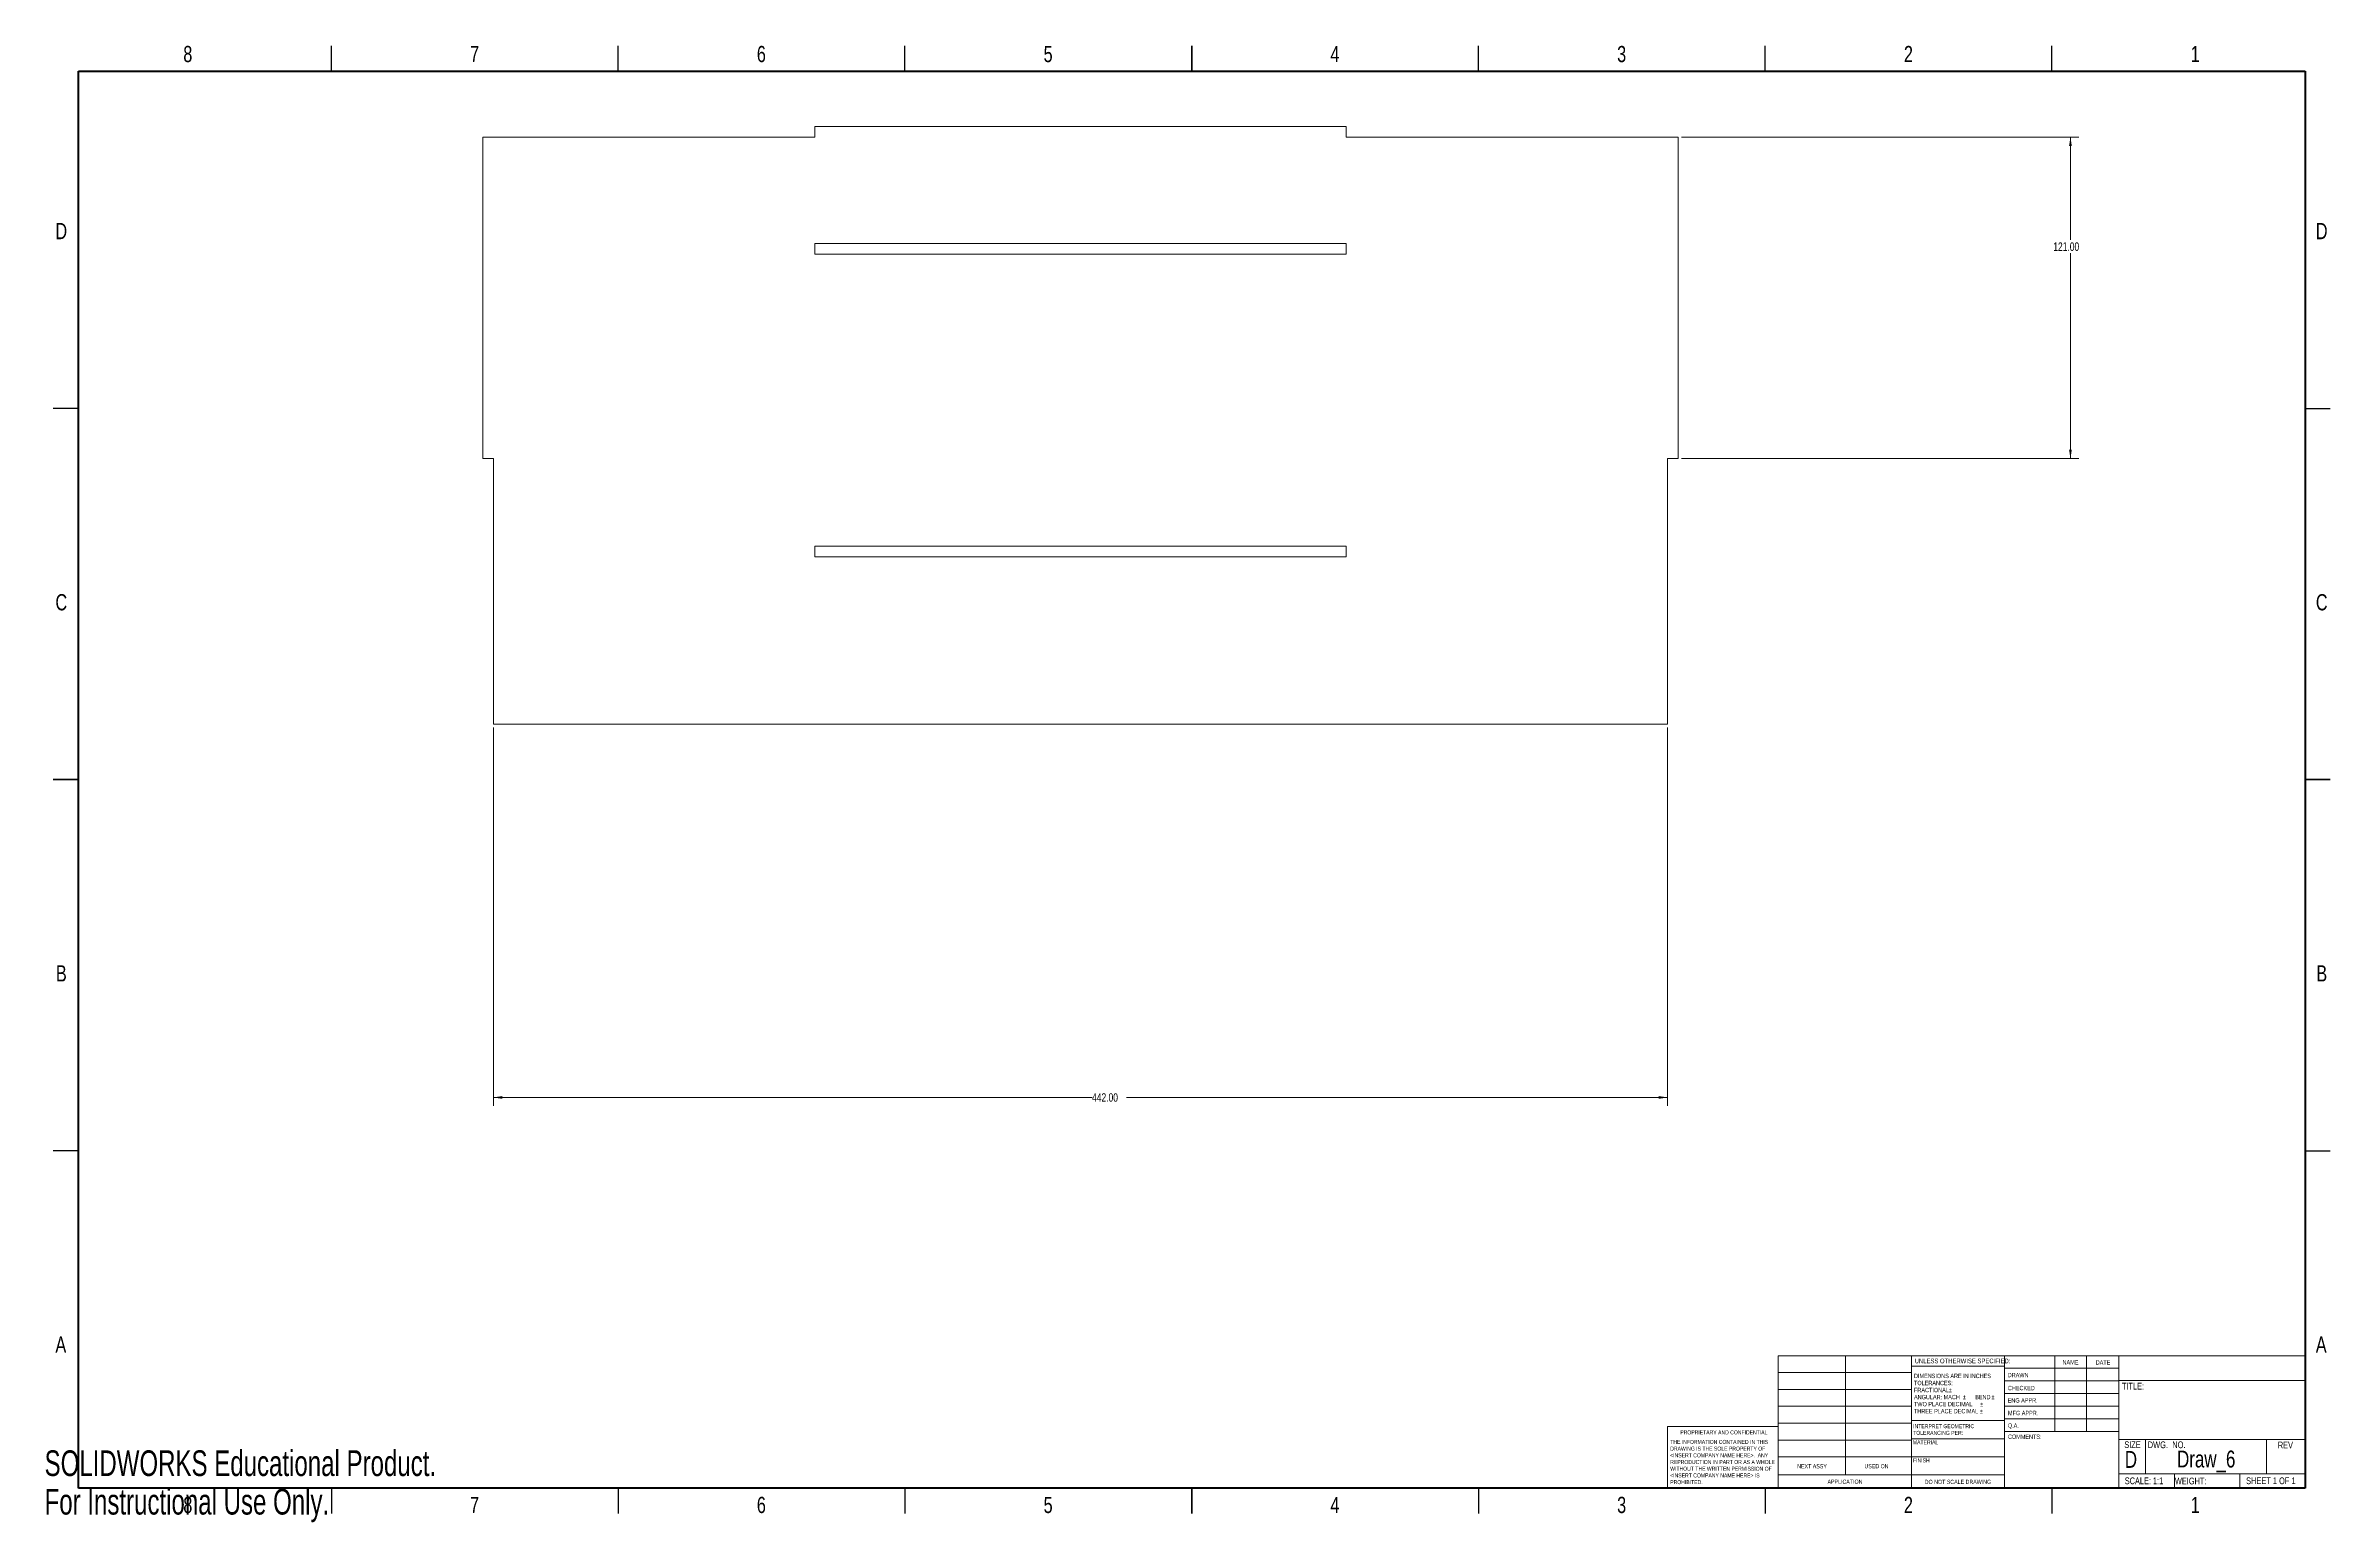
# Model space of a CAD drawing. Header units: millimetres. Extents: x 0 to 860, y 0 to 556.
import ezdxf

# ---------------------------------------------------------------- set-up
doc = ezdxf.new("R2010")
doc.units = ezdxf.units.MM
doc.styles.add('SLDTEXTSTYLE0', font='TXT', dxfattribs={"width": 0.75})
doc.styles.add('SLDTEXTSTYLE1', font='TXT', dxfattribs={"width": 0.6875})
doc.styles.add('SLDTEXTSTYLE2', font='TXT', dxfattribs={"width": 0.694444})
doc.styles.add('SLDTEXTSTYLE3', font='TXT', dxfattribs={"width": 0.7})
doc.dimstyles.new('SLDDIMSTYLE0', dxfattribs={"dimtxt": 3.175, "dimasz": 3.302, "dimexe": 0, "dimexo": 0.0625, "dimgap": 0.79375, "dimtad": 0, "dimtih": 1, "dimtoh": 1, "dimrnd": 1e-09, "dimzin": 4, "dimdsep": 46, "dimtxsty": 'SLDTEXTSTYLE0', "dimsah": 1, "dimcen": 0.09, "dimadec": 0, "dimazin": 1, "dimtfac": 1, "dimtofl": 0, "dimtmove": 0, "dimatfit": 3, "dimfxl": 1, "dimfrac": 2, "dimtolj": 1, "dimtzin": 12, "dimarcsym": 0})

# ---------------------------------------------------------------- blocks, each defined once
blk = doc.blocks.new('_D')
at = {"color": 7, "linetype": 'Continuous', "lineweight": 0}
for p, q in [((616.22, 521.25), (765.78, 521.25)), ((762.6, 521.25), (762.6, 482.56)), ((762.6, 400.25), (762.6, 477.52)), ((616.22, 400.25), (765.78, 400.25))]:
    blk.add_line(p, q, dxfattribs=at)
at = {"color": 7, "linetype": 'Continuous', "lineweight": 18}
for points in [[(762.6, 521.25), (762.1, 517.95), (763.11, 517.95)], [(762.6, 400.25), (763.11, 403.55), (762.1, 403.55)]]:
    blk.add_solid(points, dxfattribs=at)
at = {"color": 7, "linetype": 'Continuous', "lineweight": 18, "insert": (756.15, 481.61), "char_height": 3.175, "attachment_point": 1, "style": 'SLDTEXTSTYLE0'}
blk.add_mtext('121.00', dxfattribs=at)
blk = doc.blocks.new('_D_1')
at = {"color": 7, "linetype": 'Continuous', "lineweight": 0}
for p, q in [((168.95, 298.98), (168.95, 156.61)), ((610.95, 298.98), (610.95, 156.61)), ((168.95, 159.79), (394.31, 159.79)), ((610.95, 159.79), (407.22, 159.79))]:
    blk.add_line(p, q, dxfattribs=at)
at = {"color": 7, "linetype": 'Continuous', "lineweight": 18}
for points in [[(168.95, 159.79), (172.25, 159.28), (172.25, 160.3)], [(610.95, 159.79), (607.65, 160.3), (607.65, 159.28)]]:
    blk.add_solid(points, dxfattribs=at)
at = {"color": 7, "linetype": 'Continuous', "lineweight": 18, "insert": (394.31, 161.36), "char_height": 3.175, "attachment_point": 1, "style": 'SLDTEXTSTYLE0'}
blk.add_mtext('442.00', dxfattribs=at)

msp = doc.modelspace()

# ---------------------------------------------------------------- linework, layer by layer
at = {"color": 7, "linetype": 'Continuous', "lineweight": 25}
for p, q in [((107.95, 546.1), (107.95, 555.625)), ((215.9, 546.1), (215.9, 555.625)), ((323.85, 546.1), (323.85, 555.625)), ((431.8, 555.625), (431.8, 546.1)), ((431.8, 546.1), (431.8, 555.625)), ((539.75, 546.1), (539.75, 555.625)), ((647.7, 546.1), (647.7, 555.625)), ((755.65, 546.1), (755.65, 555.625)), ((12.7, 419.1), (3.175, 419.1)), ((850.9, 419.1), (860.425, 419.1)), ((3.175, 279.4), (12.7, 279.4)), ((12.7, 279.4), (3.175, 279.4)), ((860.425, 279.4), (850.9, 279.4)), ((850.9, 279.4), (860.425, 279.4)), ((12.7, 139.7), (3.175, 139.7)), ((850.9, 139.7), (860.425, 139.7)), ((107.95, 12.7), (107.95, 3.175)), ((215.9, 12.7), (215.9, 3.175)), ((323.85, 12.7), (323.85, 3.175)), ((431.8, 3.175), (431.8, 12.7)), ((431.8, 12.7), (431.8, 3.175)), ((539.75, 12.7), (539.75, 3.175)), ((647.7, 12.7), (647.7, 3.175)), ((755.65, 12.7), (755.65, 3.175))]:
    msp.add_line(p, q, dxfattribs=at)
at = {"color": 7, "linetype": 'Continuous', "lineweight": 50}
for p, q in [((12.7, 12.7), (12.7, 546.1)), ((12.7, 546.1), (850.9, 546.1)), ((850.9, 546.1), (850.9, 12.7)), ((850.9, 12.7), (12.7, 12.7))]:
    msp.add_line(p, q, dxfattribs=at)
at = {"color": 7, "linetype": 'Continuous', "lineweight": 18}
for p, q in [((489.952, 525.252), (289.952, 525.252)), ((289.952, 525.252), (289.952, 521.252)), ((489.952, 521.252), (489.952, 525.252)), ((289.952, 521.252), (164.952, 521.252)), ((164.952, 521.252), (164.952, 400.252)), ((614.952, 521.252), (489.952, 521.252)), ((614.952, 400.252), (614.952, 521.252)), ((289.952, 481.252), (489.952, 481.252)), ((289.952, 481.252), (289.952, 477.252)), ((289.952, 477.252), (489.952, 477.252)), ((489.952, 481.252), (489.952, 477.252)), ((164.952, 400.252), (168.952, 400.252)), ((168.952, 400.252), (168.952, 300.252)), ((610.952, 300.252), (610.952, 400.252)), ((610.952, 400.252), (614.952, 400.252)), ((289.952, 367.252), (489.952, 367.252)), ((289.952, 367.252), (289.952, 363.252)), ((289.952, 363.252), (489.952, 363.252)), ((489.952, 367.252), (489.952, 363.252)), ((168.952, 300.252), (610.952, 300.252)), ((652.554, 62.594), (850.9, 62.594)), ((652.554, 12.7), (652.554, 62.594)), ((677.903, 62.594), (677.903, 17.685)), ((702.774, 12.7), (702.774, 62.594)), ((737.748, 62.594), (737.748, 12.7)), ((756.76, 62.594), (756.76, 34.019)), ((768.661, 62.594), (768.661, 34.019)), ((780.829, 62.594), (780.829, 12.7)), ((652.554, 56.244), (702.774, 56.244)), ((737.748, 58.674), (702.774, 58.674)), ((737.748, 57.832), (780.829, 57.832)), ((737.748, 53.069), (780.829, 53.069)), ((780.829, 53.269), (850.9, 53.269)), ((652.554, 49.894), (702.774, 49.894)), ((652.554, 43.544), (702.774, 43.544)), ((737.748, 48.307), (780.829, 48.307)), ((780.829, 43.544), (737.748, 43.544)), ((610.969, 12.7), (610.969, 35.924)), ((652.554, 35.924), (610.969, 35.924)), ((652.554, 37.194), (702.774, 37.194)), ((702.774, 38.195), (737.863, 38.195)), ((780.829, 38.782), (737.748, 38.782)), ((652.554, 30.844), (702.774, 30.844)), ((702.774, 31.337), (737.863, 31.337)), ((780.829, 34.019), (737.863, 34.019)), ((780.829, 30.985), (850.9, 30.985)), ((790.875, 30.985), (790.875, 18.107)), ((836.373, 30.985), (836.373, 18.107)), ((652.554, 24.494), (702.774, 24.494)), ((652.554, 17.685), (737.748, 17.685)), ((702.774, 24.479), (737.748, 24.479)), ((780.829, 18.107), (850.9, 18.107)), ((801.736, 18.107), (801.736, 12.7)), ((826.423, 18.107), (826.423, 12.7))]:
    msp.add_line(p, q, dxfattribs=at)

# ---------------------------------------------------------------- texts
at = {"color": 7, "linetype": 'Continuous', "lineweight": 0}
for s, insert, char_height, attachment_point, style in [('8', (53.914, 555.564), 6.096, 2, 'SLDTEXTSTYLE0'), ('7', (161.864, 555.564), 6.096, 2, 'SLDTEXTSTYLE0'), ('6', (269.814, 555.564), 6.096, 2, 'SLDTEXTSTYLE0'), ('5', (377.764, 555.564), 6.096, 2, 'SLDTEXTSTYLE0'), ('4', (485.714, 555.564), 6.096, 2, 'SLDTEXTSTYLE0'), ('3', (593.664, 555.564), 6.096, 2, 'SLDTEXTSTYLE0'), ('2', (701.614, 555.564), 6.096, 2, 'SLDTEXTSTYLE0'), ('1', (809.564, 555.564), 6.096, 2, 'SLDTEXTSTYLE0'), ('D', (6.28, 488.926), 6.096, 2, 'SLDTEXTSTYLE0'), ('D', (857.18, 488.926), 6.096, 2, 'SLDTEXTSTYLE0'), ('C', (6.287, 349.226), 6.096, 2, 'SLDTEXTSTYLE0'), ('C', (857.187, 349.226), 6.096, 2, 'SLDTEXTSTYLE0'), ('B', (6.303, 209.526), 6.096, 2, 'SLDTEXTSTYLE0'), ('B', (857.203, 209.526), 6.096, 2, 'SLDTEXTSTYLE0'), ('A', (6.107, 69.826), 6.096, 2, 'SLDTEXTSTYLE0'), ('A', (857.007, 69.826), 6.096, 2, 'SLDTEXTSTYLE0'), ('UNLESS OTHERWISE SPECIFIED:', (703.958, 61.499), 1.778, 1, 'SLDTEXTSTYLE0'), ('NAME', (759.624, 60.923), 1.651, 1, 'SLDTEXTSTYLE0'), ('DATE', (772.115, 60.879), 1.651, 1, 'SLDTEXTSTYLE0'), ('TOLERANCES:', (703.717, 53.143), 1.651, 1, 'SLDTEXTSTYLE0'), ('DIMENSIONS ARE IN INCHES', (703.717, 55.794), 1.651, 1, 'SLDTEXTSTYLE0'), ('DRAWN', (738.997, 56.123), 1.651, 1, 'SLDTEXTSTYLE0'), ('TITLE:', (781.993, 52.393), 2.54, 1, 'SLDTEXTSTYLE0'), ('ANGULAR: MACH', (703.717, 47.841), 1.651, 1, 'SLDTEXTSTYLE0'), ('TWO PLACE DECIMAL', (703.717, 45.19), 1.651, 1, 'SLDTEXTSTYLE0'), ('FRACTIONAL', (703.717, 50.492), 1.651, 1, 'SLDTEXTSTYLE0'), ('%%p', (716.864, 50.492), 1.651, 1, 'SLDTEXTSTYLE0'), ('%%p', (722.091, 47.841), 1.651, 1, 'SLDTEXTSTYLE0'), ('BEND', (726.759, 47.841), 1.651, 1, 'SLDTEXTSTYLE0'), ('%%p', (728.595, 45.19), 1.651, 1, 'SLDTEXTSTYLE0'), ('%%p', (732.873, 47.841), 1.651, 1, 'SLDTEXTSTYLE0'), ('ENG APPR.', (738.977, 46.601), 1.651, 1, 'SLDTEXTSTYLE0'), ('CHECKED', (739.051, 51.237), 1.651, 1, 'SLDTEXTSTYLE0'), ('PROPRIETARY AND CONFIDENTIAL', (615.73, 34.483), 1.524, 1, 'SLDTEXTSTYLE0'), ('INTERPRET GEOMETRIC', (703.409, 36.828), 1.524, 1, 'SLDTEXTSTYLE0'), ('THREE PLACE DECIMAL', (703.717, 42.539), 1.651, 1, 'SLDTEXTSTYLE0'), ('%%p', (728.452, 42.539), 1.651, 1, 'SLDTEXTSTYLE0'), ('Q.A.', (739.062, 37.123), 1.651, 1, 'SLDTEXTSTYLE0'), ('MFG APPR.', (739.103, 41.845), 1.651, 1, 'SLDTEXTSTYLE0'), ('THE INFORMATION CONTAINED IN THIS', (611.954, 30.902), 1.524, 1, 'SLDTEXTSTYLE0'), ('<INSERT COMPANY NAME HERE>.  ANY', (611.954, 25.854), 1.524, 1, 'SLDTEXTSTYLE0'), ('DRAWING IS THE SOLE PROPERTY OF', (611.954, 28.378), 1.524, 1, 'SLDTEXTSTYLE0'), ('MATERIAL', (703.28, 30.753), 1.524, 1, 'SLDTEXTSTYLE0'), ('TOLERANCING PER:', (703.409, 34.304), 1.524, 1, 'SLDTEXTSTYLE0'), ('COMMENTS:', (739.084, 32.909), 1.651, 1, 'SLDTEXTSTYLE0'), ('SIZE', (782.88, 30.358), 2.54, 1, 'SLDTEXTSTYLE0'), ('D', (783.08, 26.724), 6.35, 1, 'SLDTEXTSTYLE0'), ('DWG.  NO.', (791.681, 30.323), 2.54, 1, 'SLDTEXTSTYLE2'), ('Draw_6', (813.712, 26.873), 6.35, 2, 'SLDTEXTSTYLE0'), ('REV', (840.685, 30.223), 2.54, 1, 'SLDTEXTSTYLE0'), ('WITHOUT THE WRITTEN PERMISSION OF', (611.954, 20.806), 1.524, 1, 'SLDTEXTSTYLE0'), ('<INSERT COMPANY NAME HERE> IS', (611.954, 18.282), 1.524, 1, 'SLDTEXTSTYLE0'), ('REPRODUCTION IN PART OR AS A WHOLE', (611.954, 23.33), 1.524, 1, 'SLDTEXTSTYLE0'), ('NEXT ASSY', (659.742, 21.771), 1.5875, 1, 'SLDTEXTSTYLE0'), ('USED ON', (685.054, 21.798), 1.5875, 1, 'SLDTEXTSTYLE0'), ('FINISH', (703.35, 23.938), 1.524, 1, 'SLDTEXTSTYLE0'), ('8', (53.914, 9.464), 6.096, 2, 'SLDTEXTSTYLE0'), ('7', (161.864, 9.464), 6.096, 2, 'SLDTEXTSTYLE0'), ('6', (269.814, 9.464), 6.096, 2, 'SLDTEXTSTYLE0'), ('5', (377.764, 9.464), 6.096, 2, 'SLDTEXTSTYLE0'), ('4', (485.714, 9.464), 6.096, 2, 'SLDTEXTSTYLE0'), ('3', (593.664, 9.464), 6.096, 2, 'SLDTEXTSTYLE0'), ('PROHIBITED.', (611.954, 15.758), 1.524, 1, 'SLDTEXTSTYLE0'), ('APPLICATION', (671.15, 15.95), 1.5875, 1, 'SLDTEXTSTYLE0'), ('2', (701.614, 9.464), 6.096, 2, 'SLDTEXTSTYLE0'), ('DO NOT SCALE DRAWING', (720.254, 15.895), 1.5875, 2, 'SLDTEXTSTYLE0'), ('SCALE: 1:1', (783.049, 16.765), 2.54, 1, 'SLDTEXTSTYLE0'), ('WEIGHT:', (801.94, 16.678), 2.54, 1, 'SLDTEXTSTYLE0'), ('1', (809.564, 9.464), 6.096, 2, 'SLDTEXTSTYLE0'), ('SHEET 1 OF 1', (828.731, 16.773), 2.54, 1, 'SLDTEXTSTYLE1')]:
    msp.add_mtext(s, dxfattribs=dict(at, insert=insert, char_height=char_height, attachment_point=attachment_point, style=style))
at = {"color": 7, "linetype": 'Continuous', "char_height": 9.66724, "attachment_point": 1, "style": 'SLDTEXTSTYLE3'}
for s, insert in [('SOLIDWORKS Educational Product.', (0, 26.963)), ('For Instructional Use Only.', (0, 12.462))]:
    msp.add_mtext(s, dxfattribs=dict(at, insert=insert))

# ---------------------------------------------------------------- dimensions: what is measured, and where the dimension line sits
at = {"color": 7, "linetype": 'Continuous', "lineweight": 18}
dim = msp.add_linear_dim(base=(762.603, 521.252), p1=(614.952, 400.252), p2=(614.952, 521.252), angle=90, dimstyle='SLDDIMSTYLE0', dxfattribs=at)
dim.commit()
dim.dimension.update_dxf_attribs({"geometry": '_D', "text_midpoint": (762.603, 480.037), "dimtype": 160})
dim = msp.add_linear_dim(base=(610.952, 159.79), p1=(168.952, 300.252), p2=(610.952, 300.252), dimstyle='SLDDIMSTYLE0', dxfattribs=at)
dim.commit()
dim.dimension.update_dxf_attribs({"geometry": '_D_1', "text_midpoint": (400.765, 159.79), "dimtype": 160})

doc.saveas('drawing.dxf')
